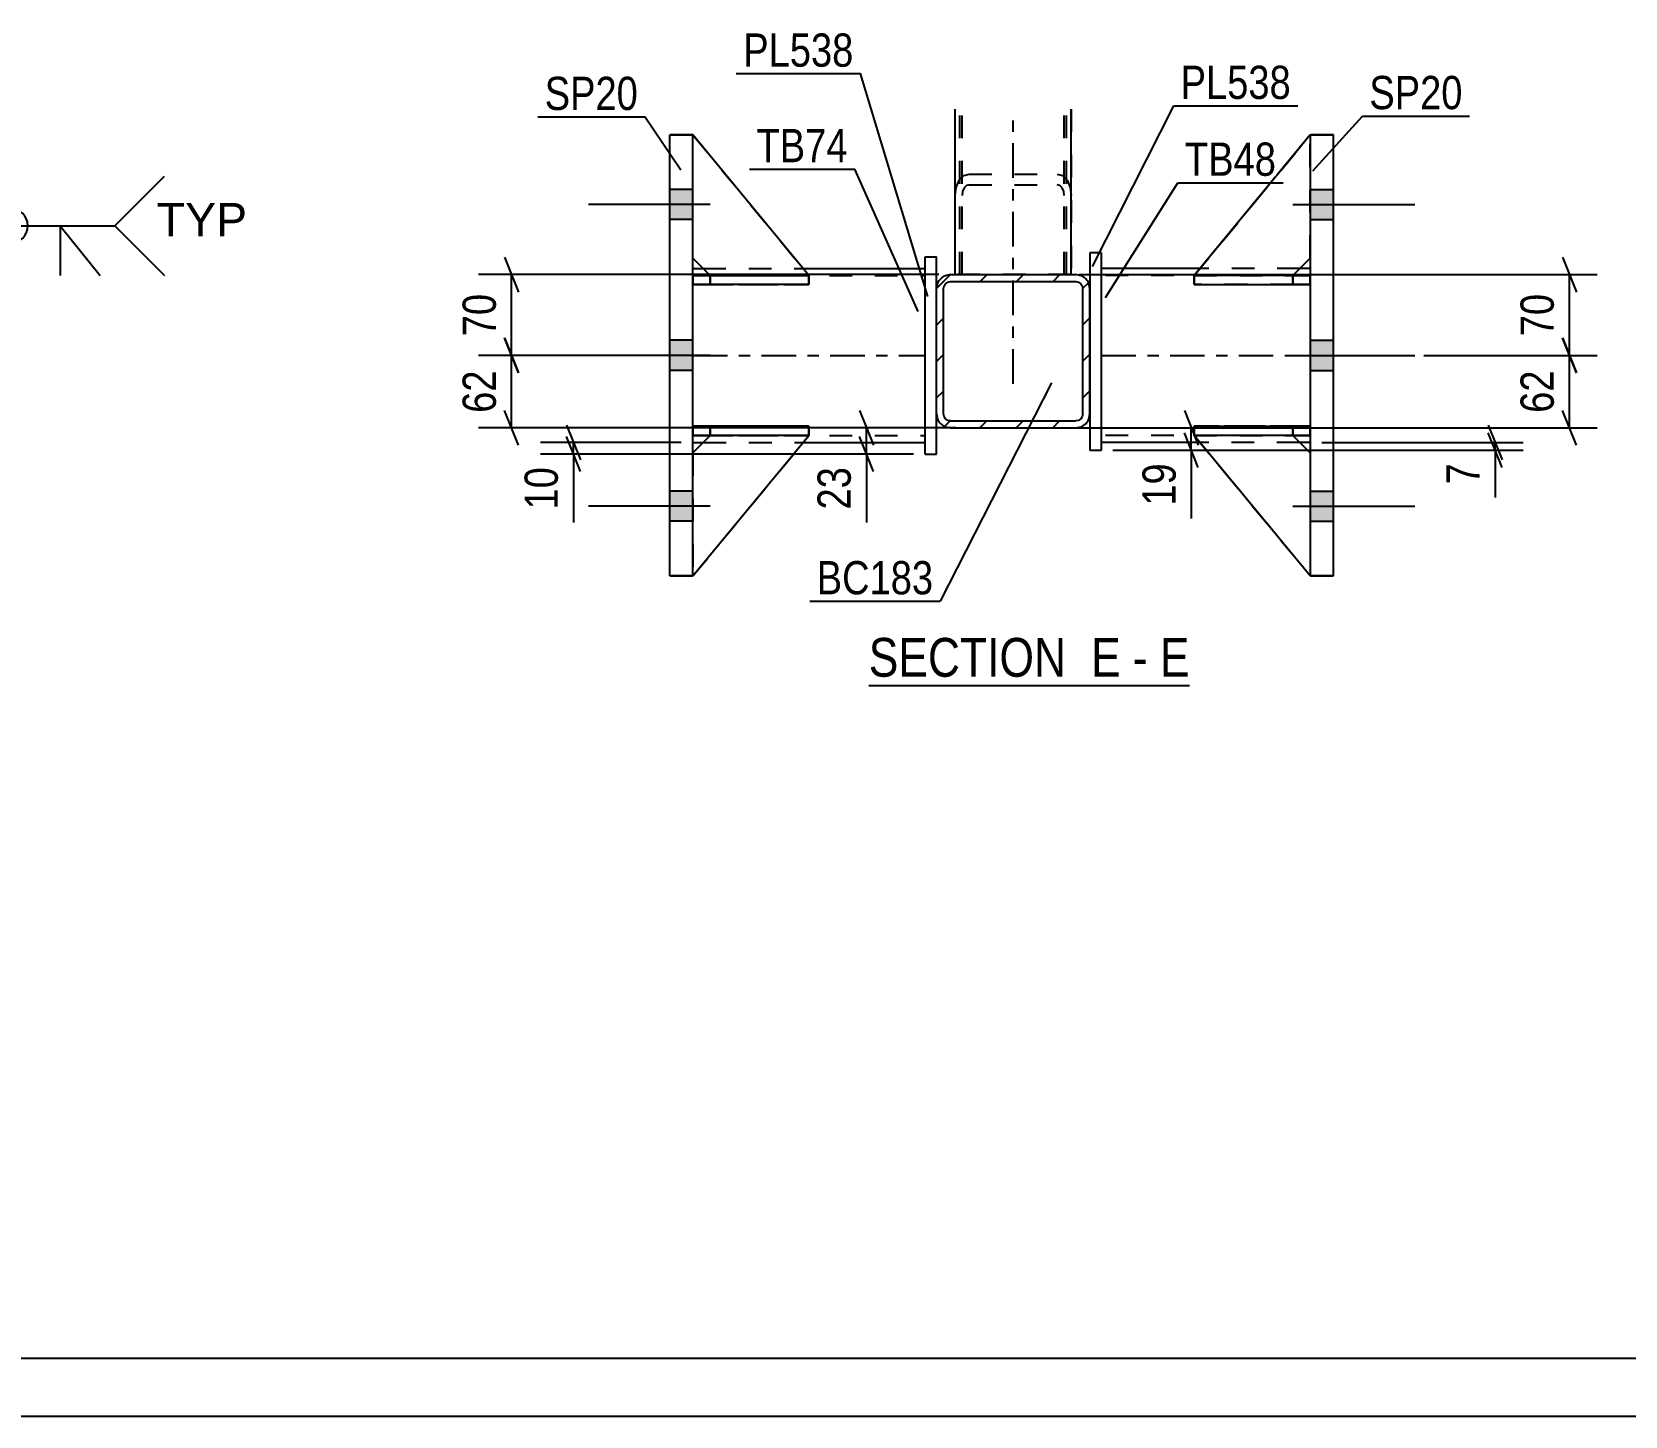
# Model space of a CAD drawing. Header units: millimetres. Extents: x -82 to 759, y -428 to 166.
# Drawn here: x 166.7 to 304, y -428.4 to -309.1 of the extents above; entities that cross this region are included whole.
import ezdxf

# ---------------------------------------------------------------- set-up
doc = ezdxf.new("R2010")
doc.units = ezdxf.units.MM
doc.linetypes.add('DXK_LINE_DOT2', pattern=[3.9198, 1.9599, -1.9599])
doc.linetypes.add('DXK_LINE_DOT3', pattern=[5.9187, 2.979, -0.9799, 0.9799, -0.9799])
doc.styles.add('Arial', font='ARIAL.TTF', dxfattribs={"height": 0.2})
doc.styles.add('Arial Narrow', font='ARIALN.TTF', dxfattribs={"height": 0.2})

# ---------------------------------------------------------------- blocks, each defined once
blk = doc.blocks.new('Unknown-814409776-18 - 1252')
at = {"color": 6, "linetype": 'Continuous'}
blk.add_line((238.85, -365.39), (266.5, -365.39), dxfattribs=at)
at = {"color": 0, "linetype": 'Continuous'}
for points in [[(256.96, -364.64), (256.96, -361.14), (238.85, -361.14), (238.85, -364.64)], [(260.56, -364.64), (260.56, -361.14), (258.01, -361.14), (258.01, -364.64)], [(262.89, -364.64), (262.89, -361.14), (261.61, -361.14), (261.61, -364.64)], [(266.5, -364.64), (266.5, -361.14), (263.94, -361.14), (263.94, -364.64)]]:
    blk.add_wipeout(points, dxfattribs=at)
at = {"color": 7, "linetype": 'Continuous', "style": 'Arial Narrow'}
for s, p in [('SECTION ', (238.85, -364.64)), ('E', (258.01, -364.64)), ('E', (263.94, -364.64)), ('-', (261.61, -364.64))]:
    blk.add_text(s, height=3.34, dxfattribs=at).set_placement(p)
blk = doc.blocks.new('Unknown-814409776-1133')
at = {"color": 5, "linetype": 'Continuous'}
for p, q in [((-76.58, -423.37), (754.42, -423.37)), ((-81.58, -428.37), (759.42, -428.37))]:
    blk.add_line(p, q, dxfattribs=at)
blk = doc.blocks.new('Part-814409776-1349 - 1252')
at = {"color": 2, "linetype": 'Continuous'}
for p, q in [((276.9, -317.95), (266.9, -330.06)), ((276.9, -317.95), (276.9, -317.95)), ((276.9, -317.95), (276.9, -317.95)), ((275.41, -330.05), (276.9, -328.56)), ((268.15, -330.06), (266.9, -330.06)), ((266.9, -330.06), (266.9, -330.06))]:
    blk.add_line(p, q, dxfattribs=at)
at = {"color": 7, "linetype": 'DXK_LINE_DOT2'}
for p, q in [((276.9, -317.95), (266.9, -330.06)), ((276.9, -328.56), (276.9, -317.95)), ((275.4, -330.06), (276.9, -328.56)), ((275.4, -330.06), (266.9, -330.06)), ((275.4, -330.06), (268.15, -330.06)), ((275.4, -330.06), (275.41, -330.05)), ((275.4, -330.06), (275.4, -330.06))]:
    blk.add_line(p, q, dxfattribs=at)
blk = doc.blocks.new('Part-814409776-1311 - 1252')
at = {"color": 2, "linetype": 'Continuous'}
for p, q in [((267.4, -329.45), (258.9, -329.45)), ((276.9, -329.45), (276.01, -329.45)), ((267.39, -344.45), (258.9, -344.45)), ((276.9, -344.45), (275.99, -344.45))]:
    blk.add_line(p, q, dxfattribs=at)
at = {"color": 7, "linetype": 'DXK_LINE_DOT2'}
for p, q in [((258.9, -344.45), (258.9, -329.45)), ((276.01, -329.45), (267.4, -329.45)), ((276.9, -329.45), (276.9, -344.45)), ((276.9, -330.05), (258.9, -330.05)), ((276.9, -343.85), (258.9, -343.85)), ((275.99, -344.45), (267.39, -344.45))]:
    blk.add_line(p, q, dxfattribs=at)
at = {"color": 7, "linetype": 'DXK_LINE_DOT3'}
blk.add_line((258.9, -336.95), (276.9, -336.95), dxfattribs=at)
blk = doc.blocks.new('Part-814409776-1264 - 1252')
at = {"color": 7, "linetype": 'DXK_LINE_DOT2'}
for p, q in [((246.3, -329.99), (246.3, -315.74)), ((246.7, -329.99), (246.7, -315.74)), ((255.9, -329.99), (255.9, -315.74)), ((256.3, -315.74), (256.3, -329.99)), ((256.3, -329.99), (246.3, -329.99))]:
    blk.add_line(p, q, dxfattribs=at)
at = {"color": 7, "linetype": 'DXK_LINE_DOT3'}
blk.add_line((251.3, -339.39), (251.3, -315.74), dxfattribs=at)
blk = doc.blocks.new('Part-814409776-1265 - 1252')
at = {"color": 2, "linetype": 'Continuous'}
for p, q in [((246.3, -329.99), (246.3, -315.74)), ((256.3, -329.99), (256.3, -315.74))]:
    blk.add_line(p, q, dxfattribs=at)
at = {"color": 7, "linetype": 'DXK_LINE_DOT2'}
for p, q in [((246.9, -329.99), (246.9, -315.74)), ((255.7, -329.99), (255.7, -315.74)), ((246.3, -323.18), (246.39, -322.47)), ((246.39, -322.47), (246.65, -321.86)), ((246.65, -321.86), (247.04, -321.46)), ((247.07, -322.52), (246.94, -322.82)), ((247.04, -321.46), (247.5, -321.32)), ((247.27, -322.32), (247.07, -322.52)), ((247.5, -322.25), (247.27, -322.32)), ((247.5, -321.32), (255.1, -321.32)), ((247.5, -322.25), (255.1, -322.25)), ((255.1, -321.32), (255.56, -321.46)), ((255.33, -322.32), (255.1, -322.25)), ((255.52, -322.52), (255.33, -322.32)), ((255.65, -322.82), (255.52, -322.52)), ((255.56, -321.46), (255.95, -321.86)), ((255.95, -321.86), (256.21, -322.47)), ((256.21, -322.47), (256.3, -323.18)), ((246.94, -322.82), (246.9, -323.18)), ((255.7, -323.18), (255.65, -322.82)), ((256.3, -329.99), (246.3, -329.99))]:
    blk.add_line(p, q, dxfattribs=at)
blk = doc.blocks.new('Part-814409776-1354 - 1252')
at = {"color": 2, "linetype": 'Continuous'}
for p, q in [((266.9, -343.05), (276.9, -343.05)), ((266.9, -343.05), (266.9, -343.85)), ((276.9, -343.05), (276.9, -343.05)), ((276.9, -343.85), (276.9, -343.05)), ((276.9, -343.85), (266.9, -343.85))]:
    blk.add_line(p, q, dxfattribs=at)
at = {"color": 7, "linetype": 'DXK_LINE_DOT2'}
for p, q in [((275.4, -343.05), (266.9, -343.05)), ((276.9, -343.05), (275.4, -343.05)), ((275.4, -343.05), (275.4, -343.85)), ((276.9, -343.05), (276.9, -343.05)), ((266.9, -343.85), (275.4, -343.85)), ((275.4, -343.85), (276.9, -343.85))]:
    blk.add_line(p, q, dxfattribs=at)
blk = doc.blocks.new('Part-814409776-1290 - 1252')
at = {"linetype": 'Continuous'}
h = blk.add_hatch(dxfattribs=at)
h.set_pattern_fill('', scale=0.7, style=0, pattern_type=0)
h.set_pattern_definition([(45, (245.8981, -329.9933), (-1.57154, 1.57154), [])])
h.paths.add_polyline_path([(256.7, -329.99), (245.9, -329.99), (245.44, -330.08), (245.05, -330.34), (244.79, -330.73), (244.7, -331.19), (244.7, -341.99), (244.79, -342.45), (245.05, -342.84), (245.44, -343.1), (245.9, -343.19), (256.7, -343.19), (257.16, -343.1), (257.55, -342.84), (257.81, -342.45), (257.9, -341.99), (257.9, -331.19), (257.81, -330.73), (257.55, -330.34), (257.16, -330.08)])
h.paths.add_polyline_path([(257.25, -330.96), (257.3, -331.19), (257.3, -341.99), (257.25, -342.22), (257.12, -342.42), (256.93, -342.55), (256.7, -342.59), (245.9, -342.59), (245.67, -342.55), (245.47, -342.42), (245.34, -342.22), (245.3, -341.99), (245.3, -331.19), (245.34, -330.96), (245.47, -330.77), (245.67, -330.64), (245.9, -330.59), (256.7, -330.59), (256.93, -330.64), (257.12, -330.77)])
at = {"color": 2, "linetype": 'Continuous'}
for p, q in [((244.79, -330.73), (244.7, -331.19)), ((245.34, -330.96), (245.47, -330.77)), ((245.9, -329.99), (245.44, -330.08)), ((245.47, -330.77), (245.67, -330.64)), ((245.67, -330.64), (245.9, -330.59)), ((245.9, -329.99), (245.9, -329.99)), ((245.9, -329.99), (256.7, -329.99)), ((245.9, -330.59), (245.9, -330.59)), ((245.9, -330.59), (256.7, -330.59)), ((256.7, -329.99), (256.7, -329.99)), ((257.16, -330.08), (256.7, -329.99)), ((256.7, -330.59), (256.7, -330.59)), ((256.7, -330.59), (256.93, -330.64)), ((256.93, -330.64), (257.12, -330.77)), ((257.12, -330.77), (257.25, -330.96)), ((257.9, -331.19), (257.81, -330.73)), ((244.7, -331.19), (244.7, -331.19)), ((244.7, -341.99), (244.7, -331.19)), ((245.3, -331.19), (245.34, -330.96)), ((245.3, -331.19), (245.3, -331.19)), ((245.3, -341.99), (245.3, -331.19)), ((257.25, -330.96), (257.3, -331.19)), ((257.3, -331.19), (257.3, -331.19)), ((257.3, -341.99), (257.3, -331.19)), ((257.9, -331.19), (257.9, -331.19)), ((257.9, -341.99), (257.9, -331.19)), ((244.7, -341.99), (244.7, -341.99)), ((244.7, -341.99), (244.79, -342.45)), ((245.3, -341.99), (245.3, -341.99)), ((245.34, -342.22), (245.3, -341.99)), ((245.47, -342.42), (245.34, -342.22)), ((245.44, -343.1), (245.9, -343.19)), ((245.67, -342.55), (245.47, -342.42)), ((245.9, -342.59), (245.67, -342.55)), ((245.9, -342.59), (245.9, -342.59)), ((245.9, -342.59), (256.7, -342.59)), ((245.9, -343.19), (245.9, -343.19)), ((245.9, -343.19), (256.7, -343.19)), ((256.93, -342.55), (256.7, -342.59)), ((256.7, -342.59), (256.7, -342.59)), ((256.7, -343.19), (257.16, -343.1)), ((256.7, -343.19), (256.7, -343.19)), ((257.12, -342.42), (256.93, -342.55)), ((257.25, -342.22), (257.12, -342.42)), ((257.3, -341.99), (257.25, -342.22)), ((257.3, -341.99), (257.3, -341.99)), ((257.81, -342.45), (257.9, -341.99)), ((257.9, -341.99), (257.9, -341.99))]:
    blk.add_line(p, q, dxfattribs=at)
at = {"color": 7, "linetype": 'DXK_LINE_DOT3'}
blk.add_line((251.3, -336.59), (251.3, -336.59), dxfattribs=at)
at = {"color": 2, "linetype": 'Continuous'}
for centre, start, end in [((245.9, -331.19), 112.5, 157.5), ((256.7, -331.19), 22.5, 67.5), ((245.9, -341.99), 202.5, 247.5), ((256.7, -341.99), 292.5, 337.5)]:
    blk.add_arc(centre, 1.2, start, end, dxfattribs=at)
blk = doc.blocks.new('Part-814409776-1326 - 1252')
at = {"color": 2, "linetype": 'Continuous'}
for p, q in [((258.9, -328.12), (257.9, -328.12)), ((257.9, -328.12), (257.9, -345.12)), ((258.9, -345.12), (258.9, -328.12)), ((257.9, -345.12), (258.9, -345.12))]:
    blk.add_line(p, q, dxfattribs=at)
blk = doc.blocks.new('Bolt-814409776-1459 - 1252')
at = {"linetype": 'Continuous'}
for points in [[(278.9, -325.25), (278.9, -322.65), (276.9, -322.65), (276.9, -325.25)], [(278.9, -325.25), (278.9, -322.65), (276.9, -322.65), (276.9, -325.25)], [(278.9, -325.25), (278.9, -322.65), (276.9, -322.65), (276.9, -325.25)], [(278.9, -338.25), (278.9, -335.65), (276.9, -335.65), (276.9, -338.25)], [(278.9, -338.25), (278.9, -335.65), (276.9, -335.65), (276.9, -338.25)], [(278.9, -351.25), (278.9, -348.65), (276.9, -348.65), (276.9, -351.25)], [(278.9, -351.25), (278.9, -348.65), (276.9, -348.65), (276.9, -351.25)], [(278.9, -351.25), (278.9, -348.65), (276.9, -348.65), (276.9, -351.25)]]:
    blk.add_hatch(color=1, dxfattribs=at).paths.add_polyline_path(points)
at = {"color": 1, "linetype": 'Continuous'}
for p, q in [((275.4, -323.95), (285.9, -323.95)), ((275.4, -323.95), (285.9, -323.95)), ((275.4, -323.95), (285.9, -323.95)), ((276.9, -322.65), (278.9, -322.65)), ((276.9, -322.65), (278.9, -322.65)), ((276.9, -322.65), (278.9, -322.65)), ((276.9, -325.25), (278.9, -325.25)), ((276.9, -325.25), (278.9, -325.25)), ((276.9, -325.25), (278.9, -325.25)), ((276.9, -335.65), (278.9, -335.65)), ((276.9, -335.65), (278.9, -335.65)), ((275.4, -336.95), (285.9, -336.95)), ((275.4, -336.95), (285.9, -336.95)), ((276.9, -338.25), (278.9, -338.25)), ((276.9, -338.25), (278.9, -338.25)), ((276.9, -348.65), (278.9, -348.65)), ((276.9, -348.65), (278.9, -348.65)), ((276.9, -348.65), (278.9, -348.65)), ((275.4, -349.95), (285.9, -349.95)), ((275.4, -349.95), (285.9, -349.95)), ((275.4, -349.95), (285.9, -349.95)), ((276.9, -351.25), (278.9, -351.25)), ((276.9, -351.25), (278.9, -351.25)), ((276.9, -351.25), (278.9, -351.25))]:
    blk.add_line(p, q, dxfattribs=at)
blk = doc.blocks.new('Part-814409776-1331 - 1252')
at = {"color": 2, "linetype": 'Continuous'}
for p, q in [((243.7, -345.45), (243.7, -328.45)), ((243.7, -328.45), (244.7, -328.45)), ((244.7, -331.19), (244.7, -328.45)), ((244.7, -345.45), (244.7, -341.99)), ((243.7, -345.45), (244.7, -345.45))]:
    blk.add_line(p, q, dxfattribs=at)
at = {"color": 7, "linetype": 'DXK_LINE_DOT2'}
blk.add_line((244.7, -341.99), (244.7, -331.19), dxfattribs=at)
blk = doc.blocks.new('Part-814409776-1346 - 1252')
at = {"color": 2, "linetype": 'Continuous'}
for p, q in [((223.7, -329.45), (224.59, -329.45)), ((233.2, -329.45), (243.7, -329.45)), ((223.7, -344.45), (224.61, -344.45)), ((233.21, -344.45), (243.7, -344.45))]:
    blk.add_line(p, q, dxfattribs=at)
at = {"color": 7, "linetype": 'DXK_LINE_DOT2'}
for p, q in [((223.7, -344.45), (223.7, -329.45)), ((224.59, -329.45), (233.2, -329.45)), ((243.7, -344.45), (243.7, -329.45)), ((223.7, -330.05), (243.7, -330.05)), ((223.7, -343.85), (243.7, -343.85)), ((224.61, -344.45), (233.21, -344.45))]:
    blk.add_line(p, q, dxfattribs=at)
at = {"color": 7, "linetype": 'DXK_LINE_DOT3'}
blk.add_line((223.7, -336.95), (243.7, -336.95), dxfattribs=at)
blk = doc.blocks.new('Part-814409776-1347 - 1252')
at = {"color": 2, "linetype": 'Continuous'}
for p, q in [((266.9, -343.86), (266.9, -343.86)), ((275.4, -343.86), (266.9, -343.86)), ((276.9, -355.95), (266.9, -343.86)), ((275.4, -343.86), (275.4, -343.86)), ((275.4, -343.86), (276.9, -345.36))]:
    blk.add_line(p, q, dxfattribs=at)
at = {"color": 7, "linetype": 'DXK_LINE_DOT2'}
for p, q in [((266.9, -343.86), (275.4, -343.86)), ((276.9, -355.95), (266.9, -343.86)), ((275.4, -343.86), (276.9, -345.36)), ((276.9, -345.36), (276.9, -355.95))]:
    blk.add_line(p, q, dxfattribs=at)
blk = doc.blocks.new('Part-814409776-1348 - 1252')
at = {"color": 7, "linetype": 'DXK_LINE_DOT2'}
for p, q in [((266.9, -343.86), (275.4, -343.86)), ((276.9, -355.95), (266.9, -343.86)), ((266.9, -343.86), (266.9, -343.86)), ((275.4, -343.86), (266.9, -343.86)), ((266.9, -343.86), (276.9, -355.95)), ((275.4, -343.86), (276.9, -345.36)), ((275.4, -343.86), (275.4, -343.86)), ((276.9, -345.36), (275.4, -343.86)), ((276.9, -345.36), (276.9, -355.95))]:
    blk.add_line(p, q, dxfattribs=at)
blk = doc.blocks.new('Part-814409776-1350 - 1252')
at = {"color": 7, "linetype": 'DXK_LINE_DOT2'}
for p, q in [((276.9, -317.95), (266.9, -330.06)), ((266.9, -330.06), (276.9, -317.95)), ((276.9, -328.56), (276.9, -317.95)), ((275.4, -330.06), (276.9, -328.56)), ((275.4, -330.06), (276.9, -328.56)), ((266.9, -330.06), (275.4, -330.06)), ((266.9, -330.06), (266.9, -330.06)), ((275.4, -330.06), (266.9, -330.06)), ((275.4, -330.06), (275.4, -330.06))]:
    blk.add_line(p, q, dxfattribs=at)
blk = doc.blocks.new('Part-814409776-1351 - 1252')
at = {"color": 7, "linetype": 'DXK_LINE_DOT2'}
for p, q in [((266.9, -330.85), (266.9, -330.05)), ((266.9, -330.05), (275.4, -330.05)), ((276.9, -330.05), (266.9, -330.05)), ((275.4, -330.85), (266.9, -330.85)), ((266.9, -330.85), (276.9, -330.85)), ((275.4, -330.85), (275.4, -330.05)), ((275.4, -330.05), (276.9, -330.05)), ((276.9, -330.85), (275.4, -330.85)), ((276.9, -330.85), (276.9, -330.05)), ((276.9, -330.85), (276.9, -330.05)), ((276.9, -330.05), (276.9, -330.05)), ((276.9, -330.85), (276.9, -330.85))]:
    blk.add_line(p, q, dxfattribs=at)
blk = doc.blocks.new('Part-814409776-1352 - 1252')
at = {"color": 7, "linetype": 'DXK_LINE_DOT2'}
for p, q in [((266.9, -343.85), (266.9, -343.05)), ((266.9, -343.05), (275.4, -343.05)), ((276.9, -343.05), (266.9, -343.05)), ((275.4, -343.85), (275.4, -343.05)), ((275.4, -343.05), (276.9, -343.05)), ((276.9, -343.85), (276.9, -343.05)), ((276.9, -343.85), (276.9, -343.05)), ((276.9, -343.05), (276.9, -343.05)), ((275.4, -343.85), (266.9, -343.85)), ((266.9, -343.85), (276.9, -343.85)), ((276.9, -343.85), (275.4, -343.85)), ((276.9, -343.85), (276.9, -343.85))]:
    blk.add_line(p, q, dxfattribs=at)
blk = doc.blocks.new('Part-814409776-1353 - 1252')
at = {"color": 2, "linetype": 'Continuous'}
for p, q in [((266.91, -330.05), (266.9, -330.05)), ((266.9, -330.05), (266.9, -330.85)), ((266.9, -330.85), (276.9, -330.85)), ((276.9, -330.05), (268.15, -330.05)), ((276.9, -330.05), (276.9, -330.05)), ((276.9, -330.05), (276.9, -330.85))]:
    blk.add_line(p, q, dxfattribs=at)
at = {"color": 7, "linetype": 'DXK_LINE_DOT2'}
for p, q in [((266.9, -330.85), (275.4, -330.85)), ((268.15, -330.05), (266.91, -330.05)), ((275.4, -330.05), (266.91, -330.05)), ((275.4, -330.05), (276.9, -330.05)), ((275.4, -330.05), (275.4, -330.85)), ((275.4, -330.85), (276.9, -330.85)), ((276.9, -330.05), (276.9, -330.05))]:
    blk.add_line(p, q, dxfattribs=at)
blk = doc.blocks.new('Part-814409776-1355 - 1252')
at = {"color": 2, "linetype": 'Continuous'}
for p, q in [((225.2, -343.86), (223.7, -345.36)), ((223.7, -355.95), (233.7, -343.86)), ((233.7, -343.86), (225.2, -343.86)), ((225.2, -343.86), (225.2, -343.86)), ((233.7, -343.86), (233.7, -343.86))]:
    blk.add_line(p, q, dxfattribs=at)
at = {"color": 7, "linetype": 'DXK_LINE_DOT2'}
for p, q in [((223.7, -345.36), (225.2, -343.86)), ((223.7, -355.95), (233.7, -343.86)), ((225.2, -343.86), (233.7, -343.86)), ((223.7, -345.36), (223.7, -355.95))]:
    blk.add_line(p, q, dxfattribs=at)
blk = doc.blocks.new('Part-814409776-1356 - 1252')
at = {"color": 7, "linetype": 'DXK_LINE_DOT2'}
for p, q in [((225.2, -343.86), (223.7, -345.36)), ((223.7, -355.95), (233.7, -343.86)), ((223.7, -345.36), (225.2, -343.86)), ((223.7, -355.95), (233.7, -343.86)), ((233.7, -343.86), (225.2, -343.86)), ((225.2, -343.86), (225.2, -343.86)), ((225.2, -343.86), (233.7, -343.86)), ((233.7, -343.86), (233.7, -343.86)), ((223.7, -345.36), (223.7, -355.95))]:
    blk.add_line(p, q, dxfattribs=at)
blk = doc.blocks.new('Part-814409776-1357 - 1252')
at = {"color": 2, "linetype": 'Continuous'}
for p, q in [((223.7, -317.95), (223.7, -317.95)), ((223.7, -317.95), (223.7, -317.95)), ((233.7, -330.06), (223.7, -317.95)), ((225.19, -330.05), (223.7, -328.56)), ((232.45, -330.06), (233.7, -330.06)), ((233.7, -330.06), (233.7, -330.06))]:
    blk.add_line(p, q, dxfattribs=at)
at = {"color": 7, "linetype": 'DXK_LINE_DOT2'}
for p, q in [((223.7, -328.56), (223.7, -317.95)), ((223.7, -317.95), (233.7, -330.06)), ((225.2, -330.06), (223.7, -328.56)), ((225.2, -330.06), (225.19, -330.05)), ((233.7, -330.06), (225.2, -330.06)), ((225.2, -330.06), (225.2, -330.06)), ((225.2, -330.06), (232.45, -330.06))]:
    blk.add_line(p, q, dxfattribs=at)
blk = doc.blocks.new('Part-814409776-1358 - 1252')
at = {"color": 7, "linetype": 'DXK_LINE_DOT2'}
for p, q in [((223.7, -328.56), (223.7, -317.95)), ((223.7, -317.95), (233.7, -330.06)), ((223.7, -317.95), (233.7, -330.06)), ((225.2, -330.06), (223.7, -328.56)), ((225.2, -330.06), (223.7, -328.56)), ((233.7, -330.06), (225.2, -330.06)), ((225.2, -330.06), (225.2, -330.06)), ((225.2, -330.06), (233.7, -330.06)), ((233.7, -330.06), (233.7, -330.06))]:
    blk.add_line(p, q, dxfattribs=at)
blk = doc.blocks.new('Part-814409776-1359 - 1252')
at = {"color": 7, "linetype": 'DXK_LINE_DOT2'}
for p, q in [((223.7, -330.05), (225.2, -330.05)), ((233.46, -330.05), (223.7, -330.05)), ((223.7, -330.05), (223.7, -330.05)), ((223.7, -330.05), (223.7, -330.85)), ((223.7, -330.05), (223.7, -330.85)), ((225.2, -330.85), (223.7, -330.85)), ((223.7, -330.85), (233.7, -330.85)), ((223.7, -330.85), (223.7, -330.85)), ((225.2, -330.05), (233.7, -330.05)), ((225.2, -330.05), (225.2, -330.85)), ((233.7, -330.85), (225.2, -330.85)), ((233.7, -330.05), (233.7, -330.85))]:
    blk.add_line(p, q, dxfattribs=at)
blk = doc.blocks.new('Part-814409776-1360 - 1252')
at = {"color": 7, "linetype": 'DXK_LINE_DOT2'}
for p, q in [((223.7, -343.05), (225.2, -343.05)), ((233.7, -343.05), (223.7, -343.05)), ((223.7, -343.05), (223.7, -343.05)), ((223.7, -343.05), (223.7, -343.85)), ((223.7, -343.05), (223.7, -343.85)), ((225.2, -343.05), (233.7, -343.05)), ((225.2, -343.05), (225.2, -343.85)), ((233.7, -343.05), (233.7, -343.85)), ((225.2, -343.85), (223.7, -343.85)), ((223.7, -343.85), (233.7, -343.85)), ((223.7, -343.85), (223.7, -343.85)), ((233.7, -343.85), (225.2, -343.85))]:
    blk.add_line(p, q, dxfattribs=at)
blk = doc.blocks.new('Part-814409776-1361 - 1252')
at = {"color": 2, "linetype": 'Continuous'}
for p, q in [((223.7, -330.85), (223.7, -330.05)), ((223.7, -330.05), (232.45, -330.05)), ((233.7, -330.85), (223.7, -330.85)), ((223.7, -330.85), (223.7, -330.85)), ((233.7, -330.05), (233.69, -330.05)), ((233.7, -330.85), (233.7, -330.05))]:
    blk.add_line(p, q, dxfattribs=at)
at = {"color": 7, "linetype": 'DXK_LINE_DOT2'}
for p, q in [((225.2, -330.05), (223.7, -330.05)), ((223.7, -330.85), (225.2, -330.85)), ((225.2, -330.85), (225.2, -330.05)), ((225.2, -330.05), (233.69, -330.05)), ((225.2, -330.85), (233.7, -330.85))]:
    blk.add_line(p, q, dxfattribs=at)
blk = doc.blocks.new('Part-814409776-1362 - 1252')
at = {"color": 2, "linetype": 'Continuous'}
for p, q in [((223.7, -343.85), (223.7, -343.05)), ((233.7, -343.05), (223.7, -343.05)), ((233.7, -343.85), (233.7, -343.05)), ((233.7, -343.85), (223.7, -343.85)), ((223.7, -343.85), (223.7, -343.85))]:
    blk.add_line(p, q, dxfattribs=at)
at = {"color": 7, "linetype": 'DXK_LINE_DOT2'}
for p, q in [((225.2, -343.05), (223.7, -343.05)), ((225.2, -343.85), (225.2, -343.05)), ((233.7, -343.05), (225.2, -343.05)), ((223.7, -343.85), (225.2, -343.85)), ((225.2, -343.85), (233.7, -343.85))]:
    blk.add_line(p, q, dxfattribs=at)
blk = doc.blocks.new('Part-814409776-1377 - 1252')
at = {"color": 2, "linetype": 'Continuous'}
for p, q in [((276.9, -317.95), (278.9, -317.95)), ((276.9, -317.95), (276.9, -317.95)), ((276.9, -317.95), (276.9, -355.95)), ((278.9, -317.95), (278.9, -317.95)), ((278.9, -355.95), (278.9, -317.95)), ((278.9, -355.95), (276.9, -355.95))]:
    blk.add_line(p, q, dxfattribs=at)
at = {"color": 7, "linetype": 'DXK_LINE_DOT2'}
for p, q in [((278.9, -317.95), (276.9, -317.95)), ((276.9, -355.95), (276.9, -355.95)), ((276.9, -355.95), (278.9, -355.95)), ((278.9, -355.95), (278.9, -355.95))]:
    blk.add_line(p, q, dxfattribs=at)
blk = doc.blocks.new('Part-814409776-1382 - 1252')
at = {"color": 2, "linetype": 'Continuous'}
for p, q in [((221.7, -317.95), (221.7, -317.95)), ((221.7, -317.95), (223.7, -317.95)), ((221.7, -355.95), (221.7, -317.95)), ((223.7, -317.95), (223.7, -317.95)), ((223.7, -355.95), (223.7, -317.95)), ((223.7, -355.95), (221.7, -355.95))]:
    blk.add_line(p, q, dxfattribs=at)
at = {"color": 7, "linetype": 'DXK_LINE_DOT2'}
for p, q in [((223.7, -317.95), (221.7, -317.95)), ((221.7, -355.95), (221.7, -355.95)), ((221.7, -355.95), (223.7, -355.95)), ((223.7, -355.95), (223.7, -355.95))]:
    blk.add_line(p, q, dxfattribs=at)
blk = doc.blocks.new('Bolt-814409776-1460 - 1252')
at = {"linetype": 'Continuous'}
for points in [[(223.7, -325.25), (223.7, -322.65), (221.7, -322.65), (221.7, -325.25)], [(223.7, -325.25), (223.7, -322.65), (221.7, -322.65), (221.7, -325.25)], [(223.7, -325.25), (223.7, -322.65), (221.7, -322.65), (221.7, -325.25)], [(223.7, -338.25), (223.7, -335.65), (221.7, -335.65), (221.7, -338.25)], [(223.7, -338.25), (223.7, -335.65), (221.7, -335.65), (221.7, -338.25)], [(223.7, -351.25), (223.7, -348.65), (221.7, -348.65), (221.7, -351.25)], [(223.7, -351.25), (223.7, -348.65), (221.7, -348.65), (221.7, -351.25)], [(223.7, -351.25), (223.7, -348.65), (221.7, -348.65), (221.7, -351.25)]]:
    blk.add_hatch(color=1, dxfattribs=at).paths.add_polyline_path(points)
at = {"color": 1, "linetype": 'Continuous'}
for p, q in [((225.2, -323.95), (214.7, -323.95)), ((225.2, -323.95), (214.7, -323.95)), ((225.2, -323.95), (214.7, -323.95)), ((223.7, -322.65), (221.7, -322.65)), ((223.7, -322.65), (221.7, -322.65)), ((223.7, -322.65), (221.7, -322.65)), ((223.7, -325.25), (221.7, -325.25)), ((223.7, -325.25), (221.7, -325.25)), ((223.7, -325.25), (221.7, -325.25)), ((223.7, -335.65), (221.7, -335.65)), ((223.7, -335.65), (221.7, -335.65)), ((225.2, -336.95), (214.7, -336.95)), ((225.2, -336.95), (214.7, -336.95)), ((223.7, -338.25), (221.7, -338.25)), ((223.7, -338.25), (221.7, -338.25)), ((223.7, -348.65), (221.7, -348.65)), ((223.7, -348.65), (221.7, -348.65)), ((223.7, -348.65), (221.7, -348.65)), ((225.2, -349.95), (214.7, -349.95)), ((225.2, -349.95), (214.7, -349.95)), ((225.2, -349.95), (214.7, -349.95)), ((223.7, -351.25), (221.7, -351.25)), ((223.7, -351.25), (221.7, -351.25)), ((223.7, -351.25), (221.7, -351.25))]:
    blk.add_line(p, q, dxfattribs=at)
blk = doc.blocks.new('StraightDimension-814409776-1534 - 1252')
at = {"color": 7, "linetype": 'Continuous'}
for p, q in [((207.47, -328.49), (208.67, -331.49)), ((244.9, -329.99), (205.22, -329.99)), ((208.07, -336.95), (208.07, -329.99)), ((208.67, -338.45), (207.47, -335.45)), ((215.45, -336.95), (205.22, -336.95))]:
    blk.add_line(p, q, dxfattribs=at)
at = {"color": 0}
blk.add_wipeout([(207.32, -331.05), (203.12, -331.05), (203.12, -335.9), (207.32, -335.9)], dxfattribs=at)
at = {"color": 3, "style": 'Arial Narrow'}
blk.add_text('70', height=2.863, rotation=90.0002, dxfattribs=at).set_placement((206.72, -335.3))
blk = doc.blocks.new('StraightDimension-814409776-1558 - 1252')
at = {"color": 7, "linetype": 'Continuous'}
for p, q in [((298.63, -328.49), (299.83, -331.49)), ((256.98, -329.99), (301.63, -329.99)), ((299.23, -336.95), (299.23, -329.99)), ((299.83, -338.45), (298.63, -335.45)), ((286.68, -336.95), (301.63, -336.95))]:
    blk.add_line(p, q, dxfattribs=at)
at = {"color": 0}
blk.add_wipeout([(298.48, -331.05), (294.28, -331.05), (294.28, -335.9), (298.48, -335.9)], dxfattribs=at)
at = {"color": 3, "style": 'Arial Narrow'}
blk.add_text('70', height=2.863, rotation=90.0002, dxfattribs=at).set_placement((297.88, -335.3))
blk = doc.blocks.new('StraightDimension-814409776-1569 - 1252')
at = {"color": 7, "linetype": 'Continuous'}
for p, q in [((298.63, -335.45), (299.83, -338.45)), ((286.68, -336.95), (301.63, -336.95)), ((299.23, -343.19), (299.23, -336.95)), ((299.83, -344.69), (298.63, -341.69)), ((256.32, -343.19), (301.63, -343.19))]:
    blk.add_line(p, q, dxfattribs=at)
at = {"color": 0}
blk.add_wipeout([(298.48, -337.65), (294.28, -337.65), (294.28, -342.5), (298.48, -342.5)], dxfattribs=at)
at = {"color": 3, "style": 'Arial Narrow'}
blk.add_text('62', height=2.863, rotation=90.0002, dxfattribs=at).set_placement((297.88, -341.9))
blk = doc.blocks.new('StraightDimension-814409776-1524 - 1252')
at = {"color": 7, "linetype": 'Continuous'}
for p, q in [((207.47, -335.45), (208.67, -338.45)), ((215.45, -336.95), (205.22, -336.95)), ((208.07, -343.19), (208.07, -336.95)), ((208.67, -344.69), (207.47, -341.69)), ((244.9, -343.19), (205.22, -343.19))]:
    blk.add_line(p, q, dxfattribs=at)
at = {"color": 0}
blk.add_wipeout([(207.32, -337.65), (203.12, -337.65), (203.12, -342.5), (207.32, -342.5)], dxfattribs=at)
at = {"color": 3, "style": 'Arial Narrow'}
blk.add_text('62', height=2.863, rotation=90.0002, dxfattribs=at).set_placement((206.72, -341.9))
blk = doc.blocks.new('StraightDimension-814409776-1509 - 1252')
at = {"color": 7, "linetype": 'Continuous'}
for p, q in [((238.05, -341.69), (239.25, -344.69)), ((246.35, -343.19), (235.8, -343.19)), ((238.65, -345.45), (238.65, -343.19)), ((239.25, -346.95), (238.05, -343.95)), ((242.7, -345.45), (235.8, -345.45)), ((238.65, -345.45), (238.65, -351.36)), ((238.65, -345.45), (238.65, -351.36))]:
    blk.add_line(p, q, dxfattribs=at)
at = {"color": 0}
blk.add_wipeout([(237.9, -345.98), (233.7, -345.98), (233.7, -350.83), (237.9, -350.83)], dxfattribs=at)
at = {"color": 3, "style": 'Arial Narrow'}
blk.add_text('23', height=2.863, rotation=90.0002, dxfattribs=at).set_placement((237.3, -350.23))
blk = doc.blocks.new('StraightDimension-814409776-1547 - 1252')
at = {"color": 7, "linetype": 'Continuous'}
for p, q in [((266.05, -341.69), (267.25, -344.69)), ((256.44, -343.19), (269.05, -343.19)), ((266.65, -345.12), (266.65, -343.19)), ((267.25, -346.62), (266.05, -343.62)), ((259.9, -345.12), (269.05, -345.12)), ((266.65, -345.12), (266.65, -351.02)), ((266.65, -345.12), (266.65, -351.02))]:
    blk.add_line(p, q, dxfattribs=at)
at = {"color": 0}
blk.add_wipeout([(265.9, -345.64), (261.7, -345.64), (261.7, -350.5), (265.9, -350.5)], dxfattribs=at)
at = {"color": 3, "style": 'Arial Narrow'}
blk.add_text('19', height=2.863, rotation=90.0002, dxfattribs=at).set_placement((265.3, -349.9))
blk = doc.blocks.new('StraightDimension-814409776-1580 - 1252')
at = {"color": 7, "linetype": 'Continuous'}
for p, q in [((292.24, -342.95), (293.44, -345.95)), ((277.9, -344.45), (295.24, -344.45)), ((293.44, -346.62), (292.24, -343.62)), ((292.84, -345.12), (292.84, -344.45)), ((259.9, -345.12), (295.24, -345.12)), ((292.84, -345.12), (292.84, -349.19)), ((292.84, -345.12), (292.84, -349.19))]:
    blk.add_line(p, q, dxfattribs=at)
at = {"color": 0}
blk.add_wipeout([(292.09, -345.64), (287.89, -345.64), (287.89, -348.67), (292.09, -348.67)], dxfattribs=at)
at = {"color": 3, "style": 'Arial Narrow'}
blk.add_text('7', height=2.86, rotation=90.0002, dxfattribs=at).set_placement((291.49, -348.07))
blk = doc.blocks.new('StraightDimension-814409776-1591 - 1252')
at = {"color": 7, "linetype": 'Continuous'}
for p, q in [((212.81, -342.95), (214.01, -345.95)), ((222.7, -344.45), (210.56, -344.45)), ((214.01, -346.95), (212.81, -343.95)), ((213.41, -345.45), (213.41, -344.45)), ((242.7, -345.45), (210.56, -345.45)), ((213.41, -345.45), (213.41, -351.36)), ((213.41, -345.45), (213.41, -351.36))]:
    blk.add_line(p, q, dxfattribs=at)
at = {"color": 0}
blk.add_wipeout([(212.66, -345.98), (208.46, -345.98), (208.46, -350.83), (212.66, -350.83)], dxfattribs=at)
at = {"color": 3, "style": 'Arial Narrow'}
blk.add_text('10', height=2.863, rotation=90.0002, dxfattribs=at).set_placement((212.06, -350.23))
blk = doc.blocks.new('Mark-814409776-1285 - 1252')
at = {"color": 0}
blk.add_wipeout([(244.42, -357.54), (244.42, -354.54), (234.37, -354.54), (234.37, -357.54)], dxfattribs=at)
blk.add_wipeout([(244.42, -357.54), (244.42, -354.54), (234.37, -354.54), (234.37, -357.54)], dxfattribs=at)
at = {"color": 30, "linetype": 'Continuous'}
for p in [(254.6, -339.32), (233.77, -358.14)]:
    blk.add_line(p, (245.02, -358.14), dxfattribs=at)
at = {"color": 3, "style": 'Arial Narrow'}
blk.add_text('BC183', height=2.863, dxfattribs=at).set_placement((234.37, -357.54))
blk = doc.blocks.new('Mark-814409776-1322 - 1252')
at = {"color": 0}
blk.add_wipeout([(275.24, -314.85), (275.24, -311.85), (265.73, -311.85), (265.73, -314.85)], dxfattribs=at)
blk.add_wipeout([(275.24, -314.85), (275.24, -311.85), (265.73, -311.85), (265.73, -314.85)], dxfattribs=at)
at = {"color": 30, "linetype": 'Continuous'}
for p, q in [((258.14, -329.28), (265.13, -315.45)), ((265.13, -315.45), (275.84, -315.45))]:
    blk.add_line(p, q, dxfattribs=at)
at = {"color": 3, "style": 'Arial Narrow'}
blk.add_text('PL538', height=2.863, dxfattribs=at).set_placement((265.73, -314.85))
blk = doc.blocks.new('Mark-814409776-1307 - 1252')
at = {"color": 0}
blk.add_wipeout([(273.95, -321.47), (273.95, -318.47), (266.1, -318.47), (266.1, -321.47)], dxfattribs=at)
blk.add_wipeout([(273.95, -321.47), (273.95, -318.47), (266.1, -318.47), (266.1, -321.47)], dxfattribs=at)
at = {"color": 30, "linetype": 'Continuous'}
for p, q in [((259.24, -331.95), (265.5, -322.07)), ((265.5, -322.07), (274.55, -322.07))]:
    blk.add_line(p, q, dxfattribs=at)
at = {"color": 3, "style": 'Arial Narrow'}
blk.add_text('TB48', height=2.863, dxfattribs=at).set_placement((266.1, -321.47))
blk = doc.blocks.new('Mark-814409776-1327 - 1252')
at = {"color": 0}
blk.add_wipeout([(237.54, -312.07), (237.54, -309.07), (228.04, -309.07), (228.04, -312.07)], dxfattribs=at)
blk.add_wipeout([(237.54, -312.07), (237.54, -309.07), (228.04, -309.07), (228.04, -312.07)], dxfattribs=at)
at = {"color": 30, "linetype": 'Continuous'}
for p in [(227.44, -312.67), (243.93, -331.88)]:
    blk.add_line(p, (238.14, -312.67), dxfattribs=at)
at = {"color": 3, "style": 'Arial Narrow'}
blk.add_text('PL538', height=2.863, dxfattribs=at).set_placement((228.04, -312.07))
blk = doc.blocks.new('Mark-814409776-1342 - 1252')
at = {"color": 0}
blk.add_wipeout([(237.04, -320.3), (237.04, -317.3), (229.18, -317.3), (229.18, -320.3)], dxfattribs=at)
blk.add_wipeout([(237.04, -320.3), (237.04, -317.3), (229.18, -317.3), (229.18, -320.3)], dxfattribs=at)
at = {"color": 30, "linetype": 'Continuous'}
for p in [(228.58, -320.9), (243.11, -333.18)]:
    blk.add_line(p, (237.64, -320.9), dxfattribs=at)
at = {"color": 3, "style": 'Arial Narrow'}
blk.add_text('TB74', height=2.863, dxfattribs=at).set_placement((229.18, -320.3))
blk = doc.blocks.new('Mark-814409776-1373 - 1252')
at = {"color": 0}
blk.add_wipeout([(290.03, -315.73), (290.03, -312.73), (281.99, -312.73), (281.99, -315.73)], dxfattribs=at)
blk.add_wipeout([(290.03, -315.73), (290.03, -312.73), (281.99, -312.73), (281.99, -315.73)], dxfattribs=at)
at = {"color": 30, "linetype": 'Continuous'}
for p, q in [((277.11, -321.04), (281.39, -316.33)), ((281.39, -316.33), (290.63, -316.33))]:
    blk.add_line(p, q, dxfattribs=at)
at = {"color": 3, "style": 'Arial Narrow'}
blk.add_text('SP20', height=2.863, dxfattribs=at).set_placement((281.99, -315.73))
blk = doc.blocks.new('Mark-814409776-1378 - 1252')
at = {"color": 0}
blk.add_wipeout([(218.97, -315.8), (218.97, -312.8), (210.93, -312.8), (210.93, -315.8)], dxfattribs=at)
blk.add_wipeout([(218.97, -315.8), (218.97, -312.8), (210.93, -312.8), (210.93, -315.8)], dxfattribs=at)
at = {"color": 30, "linetype": 'Continuous'}
for p in [(210.33, -316.4), (222.66, -320.98)]:
    blk.add_line(p, (219.57, -316.4), dxfattribs=at)
at = {"color": 3, "style": 'Arial Narrow'}
blk.add_text('SP20', height=2.863, dxfattribs=at).set_placement((210.93, -315.8))
blk = doc.blocks.new('WeldMark-814409776-1880 - 1629')
at = {"linetype": 'Continuous'}
blk.add_hatch(color=30, dxfattribs=at).paths.add_polyline_path([(153.5, -334.56), (150.6, -335.65), (152.64, -333.33)])
at = {"color": 30, "linetype": 'Continuous'}
for p, q in [((150.6, -335.65), (164.9, -325.78)), ((164.9, -325.78), (173.9, -325.78))]:
    blk.add_line(p, q, dxfattribs=at)
at = {"color": 3, "linetype": 'Continuous'}
for q in [(172.61, -330.07), (169.18, -330.07)]:
    blk.add_line((169.18, -325.78), q, dxfattribs=at)
for start, end in [(90, 270), (270, 90)]:
    blk.add_arc((164.9, -325.78), 1.5, start, end, dxfattribs=at)
at = {"color": 0, "linetype": 'Continuous'}
blk.add_wipeout([(185.27, -326.68), (185.27, -323.68), (177.5, -323.68), (177.5, -326.68)], dxfattribs=at)
blk.add_wipeout([(185.27, -326.68), (185.27, -323.68), (177.5, -323.68), (177.5, -326.68)], dxfattribs=at)
at = {"color": 3, "linetype": 'Continuous'}
for q in [(178.18, -321.5), (178.18, -330.07)]:
    blk.add_line((173.9, -325.78), q, dxfattribs=at)
at = {"color": 3, "linetype": 'Continuous', "style": 'Arial'}
blk.add_text('TYP', height=2.865, dxfattribs=at).set_placement((177.5, -326.68))

msp = doc.modelspace()

# ---------------------------------------------------------------- block references
for name in ['Part-814409776-1264 - 1252', 'Part-814409776-1265 - 1252', 'Part-814409776-1382 - 1252', 'Part-814409776-1357 - 1252', 'Part-814409776-1358 - 1252', 'Part-814409776-1349 - 1252', 'Part-814409776-1350 - 1252', 'Part-814409776-1377 - 1252', 'Bolt-814409776-1460 - 1252', 'Bolt-814409776-1459 - 1252', 'Part-814409776-1326 - 1252', 'Part-814409776-1346 - 1252', 'Part-814409776-1331 - 1252', 'Part-814409776-1311 - 1252', 'Part-814409776-1359 - 1252', 'Part-814409776-1361 - 1252', 'Part-814409776-1290 - 1252', 'Part-814409776-1351 - 1252', 'Part-814409776-1353 - 1252', 'Part-814409776-1360 - 1252', 'Part-814409776-1362 - 1252', 'Part-814409776-1354 - 1252', 'Part-814409776-1352 - 1252', 'Part-814409776-1355 - 1252', 'Part-814409776-1356 - 1252', 'Part-814409776-1347 - 1252', 'Part-814409776-1348 - 1252', 'Unknown-814409776-18 - 1252']:
    msp.add_blockref(name, (0, 0))

# ---------------------------------------------------------------- next in the draw order: block references
msp.add_blockref('Unknown-814409776-1133', (0, 0))

# ---------------------------------------------------------------- next in the draw order: block references
for name in ['Mark-814409776-1378 - 1252', 'Mark-814409776-1373 - 1252', 'WeldMark-814409776-1880 - 1629', 'StraightDimension-814409776-1534 - 1252', 'StraightDimension-814409776-1558 - 1252']:
    msp.add_blockref(name, (0, 0))

# ---------------------------------------------------------------- next in the draw order: block references
for name in ['Mark-814409776-1327 - 1252', 'Mark-814409776-1322 - 1252', 'StraightDimension-814409776-1524 - 1252', 'StraightDimension-814409776-1569 - 1252']:
    msp.add_blockref(name, (0, 0))

# ---------------------------------------------------------------- next in the draw order: block references
for name in ['Mark-814409776-1342 - 1252', 'Mark-814409776-1307 - 1252', 'StraightDimension-814409776-1509 - 1252', 'StraightDimension-814409776-1547 - 1252']:
    msp.add_blockref(name, (0, 0))

# ---------------------------------------------------------------- next in the draw order: block references
for name in ['StraightDimension-814409776-1591 - 1252', 'StraightDimension-814409776-1580 - 1252']:
    msp.add_blockref(name, (0, 0))

# ---------------------------------------------------------------- next in the draw order: block references
msp.add_blockref('Mark-814409776-1285 - 1252', (0, 0))

doc.saveas('drawing.dxf')
